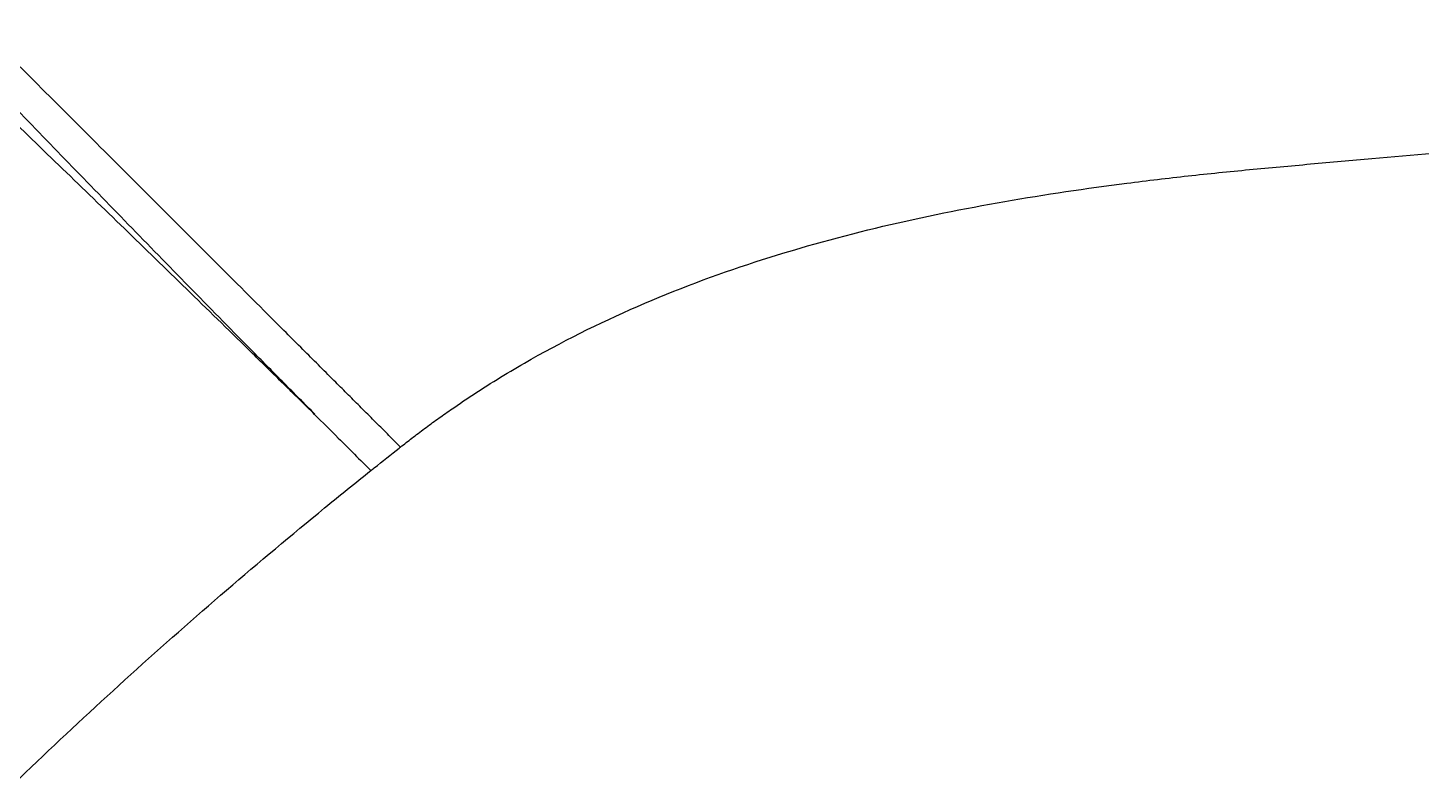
# Model space of a CAD drawing. Header units: inches. Extents: x -1 to 81, y -22 to 129.
# Drawn here: x 17.96 to 27.15, y 64.35 to 69.26 of the extents above; entities that cross this region are included whole.
import ezdxf

# ---------------------------------------------------------------- set-up
doc = ezdxf.new("R2010")
doc.units = ezdxf.units.IN
doc.header["$MEASUREMENT"] = 0
doc.layers.add('1', color=4, linetype='Continuous')

# ---------------------------------------------------------------- blocks, each defined once
blk = doc.blocks.new('2026 PACE')
at = {"layer": '1', "color": 3, "linetype": 'Continuous', "lineweight": 25, "flags": 128}
blk.add_lwpolyline([(20.347, 66.7102), (20.348, 66.7111), (20.349, 66.7119)], dxfattribs=at)
at = {"layer": '1', "color": 3, "linetype": 'Continuous', "lineweight": 25}
for points, knots in [([(20.347, 66.7102), (20.3128, 66.7438), (20.2443, 66.8109), (20.1077, 66.9453), (19.8685, 67.1802), (19.3897, 67.6483), (18.708, 68.3097), (18.0379, 68.9555), (17.5139, 69.4594), (16.9997, 69.9534), (16.3783, 70.5506), (15.6772, 71.2273), (15.1379, 71.7513), (14.788, 72.093), (14.6254, 72.2526), (14.5408, 72.3356), (14.4945, 72.3811), (14.4671, 72.408), (14.4582, 72.4168)], [0, 0, 0, 0, 0.015626, 0.031251, 0.062502, 0.125005, 0.250009, 0.375013, 0.437515, 0.500017, 0.625019, 0.750011, 0.875002, 0.937496, 0.968748, 0.981249, 0.99393, 1, 1, 1, 1]), ([(20.349, 66.7119), (20.2809, 66.7798), (20.2133, 66.8479), (20.0781, 66.9844), (20.0107, 67.0527), (19.8088, 67.2577), (19.6747, 67.3944), (19.2741, 67.8038), (19.0096, 68.0759), (18.4875, 68.6136), (18.2301, 68.8793), (17.7242, 69.4006), (17.4758, 69.6562), (16.9899, 70.1543), (16.7523, 70.3967), (16.2899, 70.8664), (16.0652, 71.0935), (15.6315, 71.5302), (15.4225, 71.7398), (15.1232, 72.0392), (15.0257, 72.1365), (14.8834, 72.2785), (14.8366, 72.3252), (14.7443, 72.4171), (14.699, 72.4623), (14.6541, 72.5069)], [0, 0, 0, 0, 0.03125, 0.03125, 0.0625, 0.0625, 0.125, 0.125, 0.25, 0.25, 0.375, 0.375, 0.5, 0.5, 0.625, 0.625, 0.75, 0.75, 0.875, 0.875, 0.9375, 0.9375, 0.96875, 0.96875, 1, 1, 1, 1]), ([(20.9135, 66.4951), (20.8845, 66.5241), (20.8268, 66.5818), (20.7407, 66.6681), (20.6552, 66.7536), (20.5704, 66.8383), (20.4461, 66.9625), (20.2766, 67.132), (20.001, 67.4075), (19.6482, 67.7604), (19.2389, 68.1697), (18.8233, 68.5854), (18.4266, 68.982), (18.0257, 69.3829), (17.6485, 69.76), (17.2657, 70.143), (16.9192, 70.4893), (16.5553, 70.8535), (16.2545, 71.1541), (15.9966, 71.412), (15.8213, 71.5872), (15.6778, 71.7308), (15.5663, 71.8423), (15.4767, 71.9319), (15.3997, 72.0089), (15.3246, 72.0839), (15.2515, 72.1571), (15.1801, 72.2284), (15.1107, 72.2979), (15.043, 72.3656), (14.999, 72.4096), (14.9772, 72.4314)], [0, 0, 0, 0, 0.01267, 0.025255, 0.037755, 0.05017, 0.0625, 0.092453, 0.125, 0.184687, 0.250001, 0.309861, 0.375001, 0.434566, 0.500001, 0.557871, 0.625, 0.677225, 0.75, 0.78949, 0.823488, 0.851991, 0.875, 0.891252, 0.907324, 0.923217, 0.938931, 0.954466, 0.969823, 0.985001, 1, 1, 1, 1]), ([(20.9135, 66.4951), (20.9384, 66.5146), (20.991, 66.5557), (21.0721, 66.6173), (21.157, 66.6794), (21.2716, 66.7603), (21.4749, 66.8974), (21.8939, 67.1508), (22.5197, 67.4578), (23.2992, 67.744), (24.0945, 67.9612), (24.8979, 68.1227), (25.5702, 68.2219), (26.1087, 68.2857), (26.4453, 68.3201), (26.7146, 68.3452), (26.9839, 68.3694), (27.4552, 68.4115), (28.2587, 68.4837), (28.9275, 68.5437), (29.327, 68.5795)], [0.6488221, 0.6488221, 0.6488221, 0.6488221, 0.6523438, 0.65625, 0.6601562, 0.6640625, 0.671875, 0.6875, 0.71875, 0.75, 0.78125, 0.8125, 0.84375, 0.859375, 0.875, 0.8828125, 0.890625, 0.90625, 0.9375, 0.9838568, 0.9838568, 0.9838568, 0.9838568]), ([(20.347, 66.7103), (20.399, 66.6582), (20.5227, 66.5347), (20.6463, 66.4113), (20.7179, 66.3399)], [0.94602492, 0.94602492, 0.94602492, 0.94602492, 0.96875, 1, 1, 1, 1]), ([(20.7179, 66.3399), (20.7253, 66.3459), (20.7877, 66.3957), (20.8529, 66.4474), (20.9108, 66.4929), (20.9135, 66.4951)], [0.639562391, 0.639562391, 0.639562391, 0.639562391, 0.640625, 0.6484375, 0.648822085, 0.648822085, 0.648822085, 0.648822085]), ([(15.4118, 61.0338), (15.4902, 61.1319), (15.7458, 61.4483), (16.1879, 61.9756), (16.9322, 62.8195), (17.9019, 63.8394), (19.125, 65.0034), (20.0768, 65.8227), (20.6156, 66.2582), (20.7179, 66.3399)], [0.3610422, 0.3610422, 0.3610422, 0.3610422, 0.375, 0.40625, 0.4375, 0.5, 0.5625, 0.625, 0.6395624, 0.6395624, 0.6395624, 0.6395624])]:
    blk.add_open_spline(points, degree=3, knots=knots, dxfattribs=at)

msp = doc.modelspace()

# ---------------------------------------------------------------- block references
msp.add_blockref('2026 PACE', (-0.5, 0))

doc.saveas('drawing.dxf')
